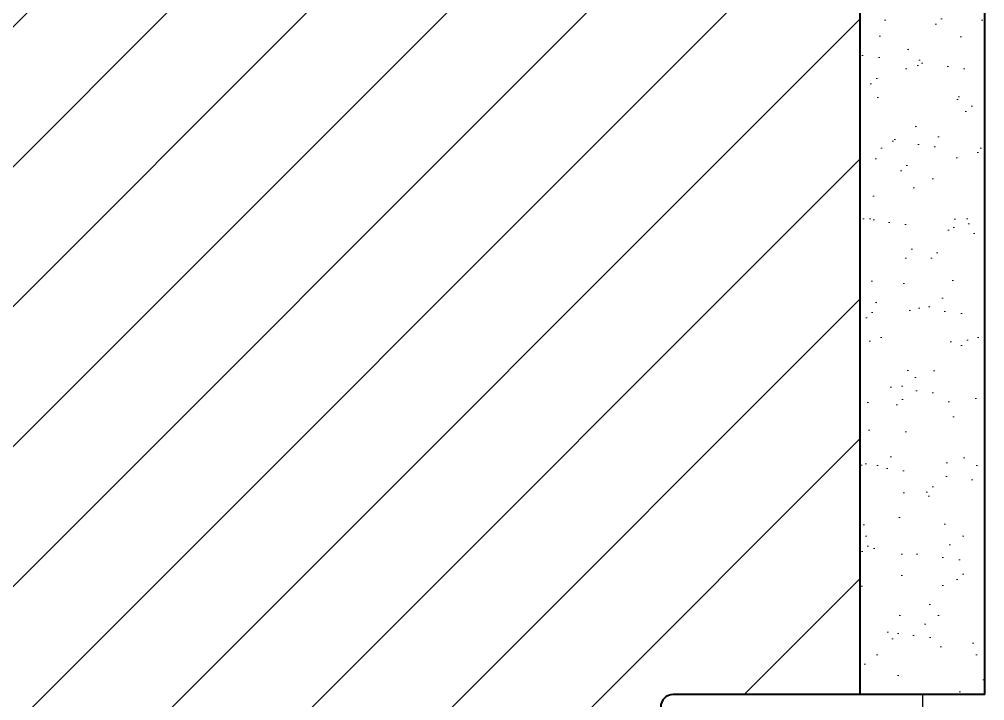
# Model space of a CAD drawing. Header units: millimetres. Extents: x 1251.1 to 1334.1, y 1577.6 to 1641.3.
# Drawn here: x 1276.7973 to 1276.8748, y 1620.4212 to 1620.4759 of the extents above; entities that cross this region are included whole.
import ezdxf

# ---------------------------------------------------------------- set-up
doc = ezdxf.new("R2010")
doc.units = ezdxf.units.MM
for name, color, linetype, lineweight in [('MURATURA sezioni - section wall', 7, 'Continuous', 40), ('SEZIONI medie - small section', 2, 'Continuous', 25), ('TRATTEGGIO - hatch', 252, 'Continuous', 20)]:
    doc.layers.add(name, color=color, linetype=linetype, lineweight=lineweight)

msp = doc.modelspace()

# ---------------------------------------------------------------- hatches: boundary and pattern name
at = {"layer": 'TRATTEGGIO - hatch'}
h = msp.add_hatch(dxfattribs=at)
h.set_pattern_fill('AR-SAND', color=256, scale=9.99999999999999e-05, style=0)
h.set_pattern_definition([(142.5, (1283.727297009581, 1620.542858756383), (0.0001600031295984044, 0.004894132373293419), [0, -0.003860799999999998, 0, -0.004317999999999997, 0, -0.004127499999999997]), (172.5, (1283.727297009581, 1620.542858756383), (-0.004495232831380022, 0.007168251005683537), [0, -0.002082799999999999, 0, -0.003479799999999997, 0, -0.001333499999999999]), (212.5, (1283.730421209581, 1620.542858756383), (-0.007909923702414572, 1.43718467854569e-05), [0, -0.001269999999999995, 0, -0.004571999999999983, 0, -0.005968999999999978]), (222.5, (1283.730421209581, 1620.542858756383), (-0.007635564524722966, 0.00222929323257216), [0, -0.0006349999999999995, 0, -0.002997199999999997, 0, -0.003428999999999997])])
h.paths.add_polyline_path([(1276.864753483145, 1620.421717224021), (1276.874753483145, 1620.421717224021), (1276.874753483145, 1620.541717224021), (1276.831253483145, 1620.541717224021), (1276.830253483145, 1620.536717224021), (1276.830253483145, 1620.531717224021), (1276.864753483145, 1620.531717224021)])
h.paths.add_polyline_path([(1276.781753483145, 1620.541717224021), (1276.781753483145, 1620.531717224021), (1276.814253483145, 1620.531717224021), (1276.814253483145, 1620.536717224021), (1276.813253483145, 1620.541717224021), (1276.807253483145, 1620.541717224021)])
h = msp.add_hatch(dxfattribs=at)
h.set_pattern_fill('ANSI31', color=256, scale=0.0025, style=0)
h.set_pattern_definition([(45, (844.3292674097394, 841.381119670283), (-0.005612660075668221, 0.005612660075668221), [])])
h.paths.add_polyline_path([(1276.781753483145, 1620.289360570272), (1276.811366281486, 1620.289360570272), (1276.819753483145, 1620.343725070764), (1276.848628455486, 1620.343725070764, -0.1952256424290443), (1276.847972300272, 1620.344092921755), (1276.831972300272, 1620.364113553823, -0.1701742515066235), (1276.831753483145, 1620.364737856089), (1276.831753483145, 1620.41074850457, -0.4142135623730951), (1276.832753483145, 1620.41174850457), (1276.848753483145, 1620.41174850457), (1276.848753483145, 1620.420717224021, -0.4142135623730284), (1276.849753483145, 1620.421717224021), (1276.864753483145, 1620.421717224021), (1276.864753483145, 1620.531717224021), (1276.830253483145, 1620.531717224021), (1276.830253483145, 1620.521717224021), (1276.828553483145, 1620.521717224021), (1276.828553483145, 1620.509217224021), (1276.832853483145, 1620.518217224021), (1276.834553483145, 1620.518217224021), (1276.830253483145, 1620.509217224021), (1276.830253483145, 1620.500217224021), (1276.828553483145, 1620.500217224021), (1276.828553483145, 1620.497217224021), (1276.830253483145, 1620.497217224021), (1276.830253483145, 1620.496050557354), (1276.828853483145, 1620.493217224021), (1276.828553483145, 1620.493217224021), (1276.828553483145, 1620.490217224021), (1276.831553483145, 1620.495217224021), (1276.833253483145, 1620.495217224021), (1276.830253483145, 1620.490217224021), (1276.830253483145, 1620.486217224021), (1276.828553483145, 1620.486217224021), (1276.828553483145, 1620.483217224021), (1276.830253483145, 1620.483217224021), (1276.830253483145, 1620.482050557354), (1276.828853483145, 1620.479217224021), (1276.828253483145, 1620.479217224021), (1276.828253483145, 1620.479017224021), (1276.827053483145, 1620.478428816398), (1276.827053483145, 1620.478028816398), (1276.828253483145, 1620.477017224021), (1276.828253483145, 1620.476867224021), (1276.822253483145, 1620.477925185905), (1276.822253483145, 1620.476775185905), (1276.817453483145, 1620.477621555412), (1276.817453483145, 1620.477821555412), (1276.816253483145, 1620.478833147789), (1276.816253483145, 1620.479217224021), (1276.814253483145, 1620.479217224021), (1276.814253483145, 1620.483217224021), (1276.811253483145, 1620.488217224021), (1276.812953483146, 1620.488217224021), (1276.815953483145, 1620.483217224021), (1276.815953483145, 1620.486217224021), (1276.815653483146, 1620.486217224021), (1276.814253483145, 1620.489050557354), (1276.814253483145, 1620.490217224021), (1276.815953483145, 1620.490217224021), (1276.815953483145, 1620.493217224021), (1276.814253483145, 1620.493217224021), (1276.814253483145, 1620.497217224021), (1276.815953483145, 1620.497217224021), (1276.815953483145, 1620.500217224021), (1276.814253483145, 1620.500217224021), (1276.814253483145, 1620.509217224021), (1276.809953483145, 1620.518217224021), (1276.811653483145, 1620.518217224021), (1276.815953483145, 1620.509217224021), (1276.815953483145, 1620.521717224021), (1276.814253483145, 1620.521717224021), (1276.814253483145, 1620.531717224021), (1276.781753483145, 1620.531717224021)])

# ---------------------------------------------------------------- linework, layer by layer
at = {"layer": 'MURATURA sezioni - section wall'}
for p, q in [((1276.874753483145, 1620.421717224021), (1276.874753483145, 1620.541717224021)), ((1276.864753483145, 1620.421717224021), (1276.864753483145, 1620.531717224021)), ((1276.874753483145, 1620.421717224021), (1276.849753483145, 1620.421717224021)), ((1276.874753483145, 1620.421717224021), (1276.864753483145, 1620.421717224021))]:
    msp.add_line(p, q, dxfattribs=at)
msp.add_arc((1276.849753483145, 1620.420717224021), 0.000999999999999999, 90.00000000000001, 180, dxfattribs=at)
at = {"layer": 'SEZIONI medie - small section'}
msp.add_line((1276.869753483145, 1620.421717224021), (1276.869753483145, 1620.420717224021), dxfattribs=at)

doc.saveas('drawing.dxf')
